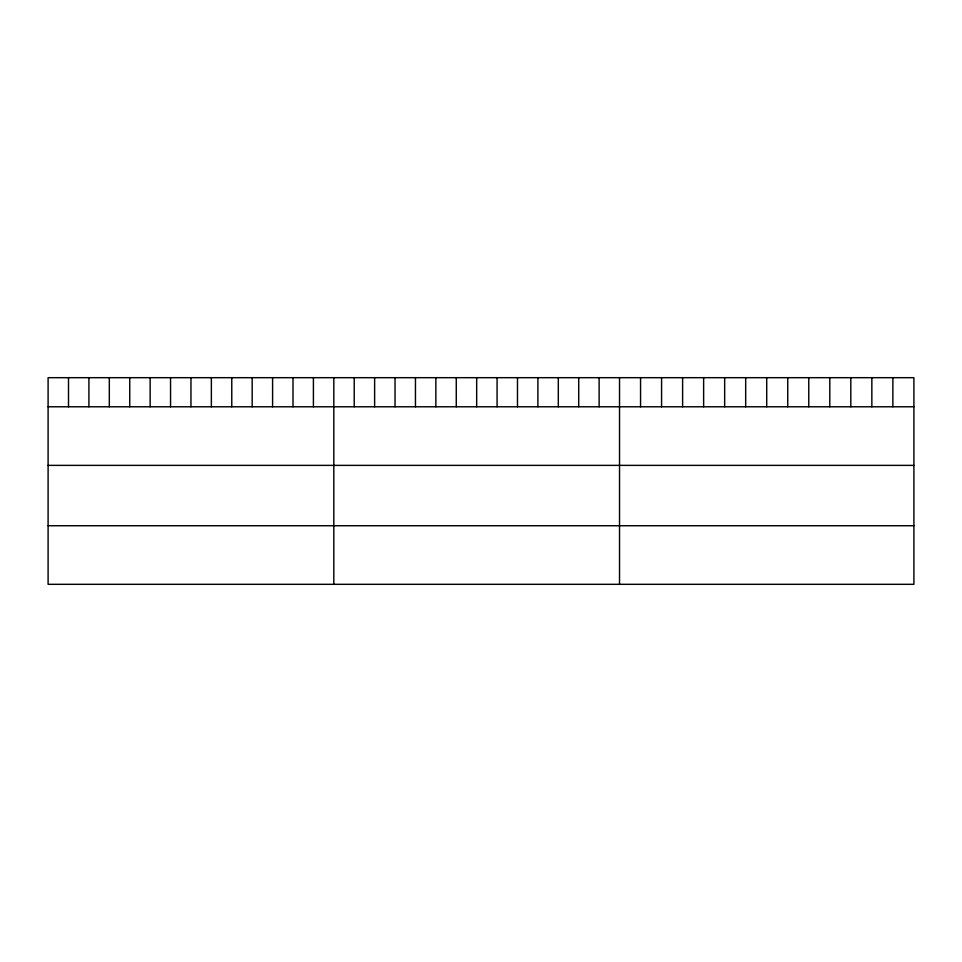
<?xml version="1.0" encoding="UTF-8"?>
<svg xmlns="http://www.w3.org/2000/svg" width="962" height="962" viewBox="0 0 962 962"><rect width="100%" height="100%" fill="white"/><g stroke="black" fill="none" stroke-linecap="round" stroke-linejoin="round"><path stroke-width="1.44" d="M913.9 406.782L913.9 584.319L48.1 584.319L48.1 377.681L913.9 377.681L913.9 406.782L48.1 406.782M48.1 465.367L913.9 465.367M48.1 525.733L913.9 525.733M892.868 377.681L892.868 406.782M871.849 377.681L871.849 406.782M850.817 377.681L850.817 406.782M829.797 377.681L829.797 406.782M808.765 377.681L808.765 406.782M787.746 377.681L787.746 406.782M766.714 377.681L766.714 406.782M745.682 377.681L745.682 406.782M724.663 377.681L724.663 406.782M703.631 377.681L703.631 406.782M682.611 377.681L682.611 406.782M661.579 377.681L661.579 406.782M640.56 377.681L640.56 406.782M619.528 377.681L619.528 584.319M599.122 377.681L599.122 406.782M578.715 377.681L578.715 406.782M558.309 377.681L558.309 406.782M537.89 377.681L537.89 406.782M517.484 377.681L517.484 406.782M497.077 377.681L497.077 406.782M476.671 377.681L476.671 406.782M456.265 377.681L456.265 406.782M435.858 377.681L435.858 406.782M415.452 377.681L415.452 406.782M395.033 377.681L395.033 406.782M374.627 377.681L374.627 406.782M354.22 377.681L354.22 406.782M333.814 377.681L333.814 584.319M313.408 377.681L313.408 406.782M293.001 377.681L293.001 406.782M272.595 377.681L272.595 406.782M252.176 377.681L252.176 406.782M231.77 377.681L231.77 406.782M211.363 377.681L211.363 406.782M190.957 377.681L190.957 406.782M170.551 377.681L170.551 406.782M150.144 377.681L150.144 406.782M129.738 377.681L129.738 406.782M109.319 377.681L109.319 406.782M88.913 377.681L88.913 406.782M68.506 377.681L68.506 406.782"/></g></svg>
